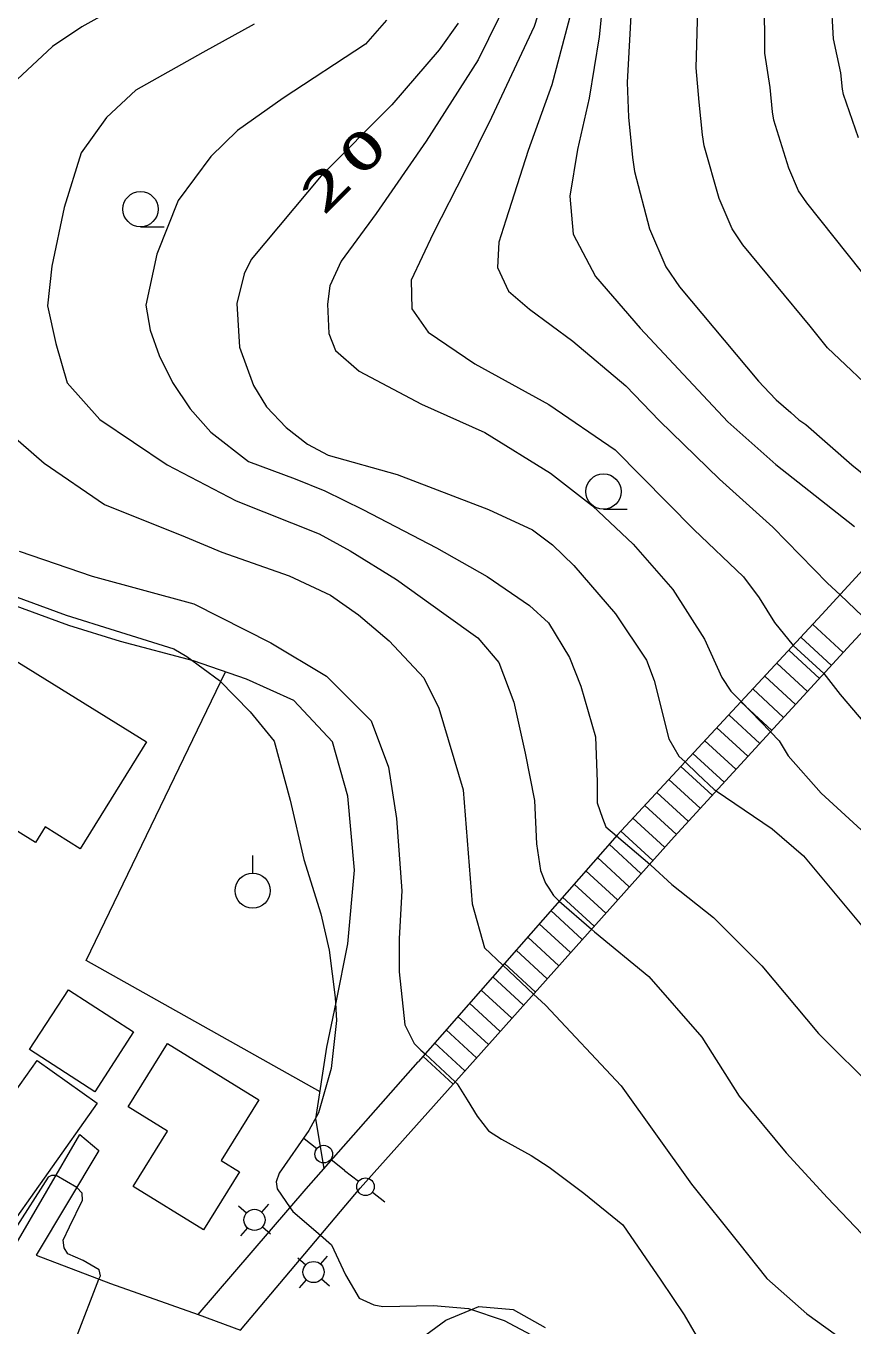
# Model space of a CAD drawing. Units: millimetres on the paper. Extents: x 20 to 1662, y 20 to 574.
# Drawn here: x 77.43 to 89.15, y 135.47 to 153.91 of the extents above; entities that cross this region are included whole.
import ezdxf

# ---------------------------------------------------------------- set-up
doc = ezdxf.new("R2010")
doc.units = ezdxf.units.MM
doc.layers.add('D-SUV', color=8, linetype='Continuous', lineweight=13)
doc.styles.add('ＭＳ ゴシック', font='')
doc.styles.get('ＭＳ ゴシック').set_extended_font_data('MS Gothic')

msp = doc.modelspace()

# ---------------------------------------------------------------- linework, layer by layer
at = {"layer": 'D-SUV'}
for p, q in [((85.701, 155.267), (85.557, 153.753)), ((84.965, 154.953), (84.635, 153.899)), ((87.903, 153.521), (87.899, 154.539)), ((88.877, 153.727), (88.833, 154.589)), ((84.339, 154.439), (83.841, 153.429)), ((86.027, 154.437), (85.955, 153.107)), ((86.929, 153.313), (86.963, 154.489)), ((78.815, 154.225), (78.223, 153.895)), ((82.539, 153.991), (82.245, 153.647)), ((85.159, 154.109), (84.885, 153.073)), ((78.223, 153.895), (77.807, 153.617)), ((80.667, 153.933), (79.937, 153.531)), ((83.557, 153.945), (83.289, 153.569)), ((84.635, 153.899), (84.029, 152.609)), ((77.807, 153.617), (77.303, 153.147)), ((82.245, 153.647), (81.077, 152.881)), ((85.557, 153.753), (85.413, 152.885)), ((88.983, 153.243), (88.877, 153.727)), ((79.937, 153.531), (78.985, 152.997)), ((83.289, 153.569), (82.615, 152.789)), ((87.979, 153.033), (87.903, 153.521)), ((83.841, 153.429), (83.103, 152.273)), ((86.975, 152.825), (86.929, 153.313)), ((84.885, 153.073), (84.549, 152.143)), ((85.955, 153.107), (85.971, 152.615)), ((89.005, 153.013), (88.983, 153.243)), ((78.985, 152.997), (78.569, 152.611)), ((81.077, 152.881), (80.427, 152.423)), ((85.413, 152.885), (85.247, 152.155)), ((88.013, 152.689), (87.979, 153.033)), ((89.019, 152.933), (89.005, 153.013)), ((89.233, 152.321), (89.019, 152.933)), ((82.615, 152.789), (81.613, 151.783)), ((87.019, 152.365), (86.975, 152.825)), ((78.569, 152.611), (78.211, 152.107)), ((84.029, 152.609), (83.653, 151.843)), ((85.971, 152.615), (86.027, 152.041)), ((88.031, 152.569), (88.013, 152.689)), ((88.245, 151.891), (88.031, 152.569)), ((80.427, 152.423), (80.049, 152.055)), ((87.045, 152.205), (87.019, 152.365)), ((83.103, 152.273), (82.395, 151.247)), ((84.549, 152.143), (84.231, 151.155)), ((85.247, 152.155), (85.139, 151.495)), ((87.259, 151.461), (87.045, 152.205)), ((78.211, 152.107), (77.973, 151.333)), ((80.049, 152.055), (79.587, 151.433)), ((86.027, 152.041), (86.057, 151.841)), ((81.613, 151.783), (80.623, 150.595)), ((83.653, 151.843), (83.203, 150.965)), ((86.057, 151.841), (86.271, 151.029)), ((88.383, 151.567), (88.245, 151.891)), ((79.587, 151.433), (79.283, 150.669)), ((85.139, 151.495), (85.187, 150.955)), ((87.443, 151.029), (87.259, 151.461)), ((88.499, 151.397), (88.383, 151.567)), ((77.973, 151.333), (77.795, 150.501)), ((82.395, 151.247), (81.899, 150.573)), ((89.277, 150.423), (88.499, 151.397)), ((79.053, 151.059), (79.388, 151.059)), ((84.231, 151.155), (84.133, 150.839)), ((83.203, 150.965), (82.891, 150.301)), ((85.187, 150.955), (85.505, 150.353)), ((86.271, 151.029), (86.501, 150.491)), ((87.595, 150.803), (87.443, 151.029)), ((79.283, 150.669), (79.129, 149.945)), ((84.133, 150.839), (84.113, 150.483)), ((88.547, 149.647), (87.595, 150.803)), ((77.795, 150.501), (77.735, 149.937)), ((80.623, 150.595), (80.523, 150.393)), ((81.899, 150.573), (81.737, 150.219)), ((84.113, 150.483), (84.271, 150.147)), ((86.501, 150.491), (86.693, 150.207)), ((80.523, 150.393), (80.421, 149.971)), ((82.891, 150.301), (82.899, 149.895)), ((85.505, 150.353), (86.137, 149.619)), ((81.737, 150.219), (81.705, 149.963)), ((84.271, 150.147), (84.569, 149.889)), ((86.693, 150.207), (87.817, 148.871)), ((77.735, 149.937), (77.855, 149.401)), ((79.129, 149.945), (79.191, 149.593)), ((80.421, 149.971), (80.459, 149.351)), ((81.705, 149.963), (81.721, 149.547)), ((82.899, 149.895), (83.131, 149.563)), ((84.569, 149.889), (85.181, 149.435)), ((79.191, 149.593), (79.319, 149.231)), ((83.131, 149.563), (83.795, 149.117)), ((86.137, 149.619), (86.683, 149.041)), ((88.793, 149.343), (88.547, 149.647)), ((77.855, 149.401), (78.015, 148.845)), ((81.721, 149.547), (81.817, 149.305)), ((85.181, 149.435), (85.935, 148.801)), ((79.319, 149.231), (79.507, 148.849)), ((80.459, 149.351), (80.657, 148.807)), ((81.817, 149.305), (82.155, 149.009)), ((88.793, 149.343), (89.769, 148.415)), ((82.155, 149.009), (83.037, 148.543)), ((83.795, 149.117), (84.841, 148.537)), ((86.683, 149.041), (87.381, 148.293)), ((78.015, 148.845), (78.475, 148.327)), ((79.507, 148.849), (79.759, 148.477)), ((87.817, 148.871), (87.973, 148.703)), ((80.657, 148.807), (80.841, 148.507)), ((85.935, 148.801), (86.409, 148.307)), ((87.973, 148.703), (88.065, 148.605)), ((79.759, 148.477), (80.049, 148.147)), ((80.841, 148.507), (81.117, 148.211)), ((83.037, 148.543), (83.937, 148.143)), ((84.841, 148.537), (85.785, 147.895)), ((88.065, 148.605), (88.271, 148.423)), ((76.977, 148.321), (77.685, 147.705)), ((78.475, 148.327), (79.433, 147.683)), ((86.409, 148.307), (87.261, 147.477)), ((87.381, 148.293), (88.059, 147.685)), ((88.271, 148.423), (88.387, 148.321)), ((88.387, 148.321), (88.485, 148.255)), ((80.049, 148.147), (80.585, 147.729)), ((81.117, 148.211), (81.419, 147.975)), ((83.937, 148.143), (84.867, 147.565)), ((88.485, 148.255), (89.139, 147.681)), ((81.419, 147.975), (81.715, 147.821)), ((80.585, 147.729), (81.247, 147.485)), ((81.715, 147.821), (82.693, 147.543)), ((85.785, 147.895), (86.897, 146.765)), ((77.685, 147.705), (78.545, 147.121)), ((79.433, 147.683), (80.411, 147.169)), ((82.693, 147.543), (83.987, 147.049)), ((84.867, 147.565), (85.461, 147.099)), ((88.059, 147.685), (89.175, 146.809)), ((89.139, 147.681), (89.483, 147.403)), ((81.247, 147.485), (81.665, 147.311)), ((87.261, 147.477), (88.017, 146.797)), ((80.411, 147.169), (81.587, 146.703)), ((81.665, 147.311), (82.207, 147.049)), ((78.545, 147.121), (79.685, 146.661)), ((82.207, 147.049), (83.251, 146.503)), ((83.987, 147.049), (84.611, 146.759)), ((85.461, 147.099), (86.039, 146.555)), ((85.617, 147.053), (85.952, 147.053)), ((88.017, 146.797), (88.795, 146.005)), ((79.685, 146.661), (80.207, 146.445)), ((81.587, 146.703), (82.027, 146.461)), ((84.611, 146.759), (84.895, 146.549)), ((86.897, 146.765), (87.603, 146.093)), ((77.331, 146.457), (78.369, 146.103)), ((80.207, 146.445), (81.161, 146.107)), ((82.027, 146.461), (82.681, 146.055)), ((83.251, 146.503), (83.967, 146.097)), ((84.895, 146.549), (85.195, 146.253)), ((86.039, 146.555), (86.601, 145.913)), ((85.195, 146.253), (85.789, 145.569)), ((78.369, 146.103), (79.811, 145.711)), ((81.161, 146.107), (81.745, 145.831)), ((82.681, 146.055), (83.353, 145.575)), ((83.967, 146.097), (84.569, 145.687)), ((87.603, 146.093), (87.823, 145.793)), ((88.711, 145.559), (89.299, 146.195)), ((86.601, 145.913), (87.051, 145.207)), ((88.795, 146.005), (88.971, 145.839)), ((78.035, 145.405), (77.095, 145.747)), ((77.165, 145.857), (77.999, 145.549)), ((79.811, 145.711), (80.899, 145.159)), ((81.745, 145.831), (82.145, 145.553)), ((84.569, 145.687), (84.839, 145.441)), ((87.823, 145.793), (88.043, 145.447)), ((88.971, 145.839), (89.397, 145.433)), ((89.131, 145.143), (89.729, 145.795)), ((77.999, 145.549), (78.693, 145.333)), ((82.145, 145.553), (82.577, 145.185)), ((83.353, 145.575), (83.837, 145.227)), ((85.789, 145.569), (86.227, 144.909)), ((88.711, 145.559), (85.811, 142.427)), ((76.493, 145.391), (79.137, 143.753)), ((78.769, 145.177), (78.035, 145.405)), ((78.693, 145.333), (79.527, 145.071)), ((84.839, 145.441), (85.135, 144.951)), ((88.043, 145.447), (88.305, 145.121)), ((88.583, 145.419), (89.017, 145.019)), ((79.805, 144.901), (78.769, 145.177)), ((80.899, 145.159), (81.691, 144.685)), ((82.577, 145.185), (83.069, 144.661)), ((83.837, 145.227), (84.133, 144.879)), ((89.131, 145.143), (86.617, 142.407)), ((87.051, 145.207), (87.295, 144.665)), ((88.413, 145.237), (88.849, 144.835)), ((79.527, 145.071), (79.711, 144.963)), ((79.711, 144.963), (80.175, 144.623)), ((85.135, 144.951), (85.297, 144.541)), ((88.243, 145.053), (88.679, 144.651)), ((88.305, 145.121), (88.743, 144.721)), ((80.555, 144.643), (79.805, 144.901)), ((84.133, 144.879), (84.347, 144.315)), ((86.227, 144.909), (86.335, 144.625)), ((88.073, 144.869), (88.511, 144.467)), ((78.281, 140.649), (80.259, 144.745)), ((80.175, 144.623), (80.607, 144.177)), ((81.229, 144.339), (80.555, 144.643)), ((81.691, 144.685), (82.323, 144.051)), ((83.069, 144.661), (83.285, 144.231)), ((86.335, 144.625), (86.545, 143.797)), ((87.295, 144.665), (87.423, 144.473)), ((87.903, 144.685), (88.341, 144.283)), ((88.743, 144.721), (88.971, 144.425)), ((85.297, 144.541), (85.505, 143.823)), ((87.423, 144.473), (87.509, 144.387)), ((87.733, 144.503), (88.171, 144.099)), ((88.971, 144.425), (89.585, 143.703)), ((81.777, 143.751), (81.229, 144.339)), ((83.285, 144.231), (83.629, 143.071)), ((84.347, 144.315), (84.507, 143.591)), ((87.509, 144.387), (87.569, 144.325)), ((87.563, 144.319), (88.003, 143.915)), ((87.569, 144.325), (87.985, 143.895)), ((80.607, 144.177), (80.947, 143.761)), ((82.323, 144.051), (82.571, 143.395)), ((87.393, 144.135), (87.833, 143.731)), ((87.223, 143.953), (87.665, 143.547)), ((87.985, 143.895), (88.107, 143.769)), ((79.137, 143.753), (78.199, 142.237)), ((80.947, 143.761), (81.177, 142.925)), ((81.993, 142.981), (81.777, 143.751)), ((85.505, 143.823), (85.527, 143.183)), ((86.545, 143.797), (86.687, 143.551)), ((87.053, 143.769), (87.495, 143.363)), ((88.107, 143.769), (88.235, 143.555)), ((84.507, 143.591), (84.641, 142.921)), ((86.687, 143.551), (86.775, 143.467)), ((86.883, 143.585), (87.327, 143.179)), ((88.235, 143.555), (88.705, 143.023)), ((82.571, 143.395), (82.681, 142.667)), ((86.713, 143.403), (87.157, 142.995)), ((86.775, 143.467), (86.955, 143.295)), ((86.955, 143.295), (87.187, 143.077)), ((85.527, 143.183), (85.527, 142.889)), ((86.543, 143.219), (86.987, 142.811)), ((81.177, 142.925), (81.369, 142.083)), ((82.087, 141.931), (81.993, 142.981)), ((83.629, 143.071), (83.755, 141.453)), ((84.641, 142.921), (84.669, 142.305)), ((86.373, 143.035), (86.819, 142.627)), ((87.187, 143.077), (87.215, 143.057)), ((87.215, 143.057), (88.009, 142.519)), ((88.705, 143.023), (89.495, 142.297)), ((77.563, 142.325), (76.817, 142.787)), ((85.527, 142.889), (85.601, 142.669)), ((86.203, 142.851), (86.649, 142.443)), ((82.681, 142.667), (82.759, 141.637)), ((85.601, 142.669), (85.651, 142.545)), ((86.033, 142.669), (86.483, 142.257)), ((77.701, 142.545), (77.563, 142.325)), ((78.199, 142.237), (77.701, 142.545)), ((85.811, 142.427), (82.989, 139.215)), ((86.617, 142.407), (83.407, 138.807)), ((85.651, 142.545), (85.803, 142.417)), ((85.803, 142.417), (86.273, 142.019)), ((85.865, 142.485), (86.317, 142.069)), ((88.009, 142.519), (88.455, 142.137)), ((84.669, 142.305), (84.723, 141.929)), ((85.697, 142.299), (86.149, 141.883)), ((80.643, 142.141), (80.643, 141.891)), ((81.369, 142.083), (81.611, 141.315)), ((85.533, 142.111), (85.983, 141.697)), ((86.273, 142.019), (86.289, 142.005)), ((86.289, 142.005), (86.587, 141.727)), ((88.455, 142.137), (89.619, 140.731)), ((81.993, 140.887), (82.087, 141.931)), ((84.723, 141.929), (84.793, 141.749)), ((85.367, 141.923), (85.817, 141.509)), ((82.759, 141.637), (82.719, 140.965)), ((84.793, 141.749), (84.843, 141.675)), ((84.843, 141.675), (84.909, 141.575)), ((85.203, 141.735), (85.651, 141.323)), ((86.587, 141.727), (87.175, 141.261)), ((83.755, 141.453), (83.931, 140.831)), ((84.909, 141.575), (84.989, 141.491)), ((84.989, 141.491), (85.447, 141.095)), ((85.037, 141.547), (85.485, 141.137)), ((81.611, 141.315), (81.729, 140.795)), ((84.873, 141.359), (85.317, 140.951)), ((87.175, 141.261), (87.863, 140.573)), ((84.707, 141.171), (85.151, 140.763)), ((85.447, 141.095), (85.491, 141.057)), ((82.719, 140.965), (82.719, 140.491)), ((84.543, 140.983), (84.985, 140.577)), ((85.491, 141.057), (86.261, 140.423)), ((81.729, 140.795), (81.811, 140.127)), ((81.827, 140.057), (81.993, 140.887)), ((83.931, 140.831), (84.191, 140.585)), ((84.377, 140.795), (84.819, 140.391)), ((81.599, 138.787), (78.281, 140.649)), ((84.191, 140.585), (84.627, 140.175)), ((84.213, 140.607), (84.651, 140.203)), ((87.863, 140.573), (88.665, 139.617)), ((82.719, 140.491), (82.799, 139.739)), ((84.047, 140.419), (84.485, 140.017)), ((86.261, 140.423), (87.013, 139.561)), ((77.479, 139.389), (78.031, 140.237)), ((78.031, 140.237), (78.955, 139.637)), ((83.883, 140.231), (84.319, 139.831)), ((84.627, 140.175), (84.795, 140.017)), ((81.695, 139.421), (81.827, 140.057)), ((81.811, 140.127), (81.831, 139.799)), ((83.717, 140.045), (84.153, 139.645)), ((84.795, 140.017), (85.869, 138.871)), ((81.831, 139.799), (81.755, 139.119)), ((83.553, 139.857), (83.985, 139.457)), ((78.955, 139.637), (78.405, 138.789)), ((82.799, 139.739), (82.933, 139.475)), ((83.387, 139.669), (83.819, 139.271)), ((88.665, 139.617), (89.483, 138.801)), ((78.879, 138.573), (79.435, 139.475)), ((79.435, 139.475), (80.731, 138.673)), ((81.541, 138.405), (81.695, 139.421)), ((82.933, 139.475), (83.029, 139.379)), ((83.221, 139.481), (83.653, 139.085)), ((87.013, 139.561), (87.541, 138.727)), ((76.193, 137.265), (77.587, 139.231)), ((78.405, 138.789), (77.479, 139.389)), ((77.587, 139.231), (78.437, 138.627)), ((83.029, 139.379), (83.087, 139.325)), ((83.057, 139.293), (83.487, 138.897)), ((83.087, 139.325), (83.513, 138.929)), ((81.403, 137.411), (82.989, 139.215)), ((81.755, 139.119), (81.575, 138.489)), ((83.513, 138.929), (83.543, 138.901)), ((83.543, 138.901), (83.685, 138.675)), ((85.869, 138.871), (86.865, 137.477)), ((82.169, 137.421), (83.407, 138.807)), ((87.541, 138.727), (88.209, 137.921)), ((78.437, 138.627), (77.043, 136.661)), ((79.435, 138.229), (78.879, 138.573)), ((80.731, 138.673), (80.199, 137.813)), ((83.685, 138.675), (83.825, 138.443)), ((81.575, 138.489), (81.439, 138.239)), ((81.657, 137.699), (81.541, 138.405)), ((83.825, 138.443), (83.987, 138.233)), ((77.255, 136.573), (78.195, 138.183)), ((78.195, 138.183), (78.463, 137.955)), ((78.951, 137.443), (79.435, 138.229)), ((81.439, 138.239), (81.019, 137.633)), ((83.987, 138.233), (84.173, 138.117)), ((78.463, 137.955), (77.575, 136.471)), ((81.553, 137.981), (81.375, 138.119)), ((84.173, 138.117), (84.593, 137.883)), ((80.199, 137.813), (80.457, 137.653)), ((81.947, 137.673), (81.75, 137.827)), ((84.593, 137.883), (84.849, 137.721)), ((88.209, 137.921), (88.793, 137.283)), ((77.745, 137.577), (77.269, 136.829)), ((77.793, 137.601), (77.745, 137.577)), ((77.857, 137.601), (77.793, 137.601)), ((78.149, 137.431), (77.857, 137.601)), ((80.457, 137.653), (79.945, 136.829)), ((81.019, 137.633), (80.975, 137.509)), ((81.947, 137.673), (82.144, 137.519)), ((84.849, 137.721), (85.337, 137.349)), ((78.227, 137.351), (78.149, 137.431)), ((79.945, 136.829), (78.951, 137.443)), ((79.873, 135.631), (81.403, 137.411)), ((80.473, 135.405), (82.169, 137.421)), ((80.975, 137.509), (80.989, 137.413)), ((80.989, 137.413), (81.175, 137.143)), ((86.865, 137.477), (87.531, 136.645)), ((78.047, 136.871), (78.233, 137.251)), ((78.233, 137.251), (78.227, 137.351)), ((82.341, 137.365), (82.519, 137.227)), ((85.337, 137.349), (85.893, 136.899)), ((88.793, 137.283), (89.377, 136.671)), ((80.444, 137.17), (80.557, 137.07)), ((80.868, 137.196), (80.768, 137.083)), ((81.175, 137.143), (81.213, 137.089)), ((81.213, 137.089), (81.607, 136.753)), ((77.959, 136.685), (78.047, 136.871)), ((80.57, 136.859), (80.47, 136.746)), ((80.781, 136.872), (80.894, 136.772)), ((85.893, 136.899), (86.429, 136.117)), ((77.971, 136.573), (77.959, 136.685)), ((81.607, 136.753), (81.763, 136.619)), ((77.575, 136.471), (78.629, 136.069)), ((78.025, 136.489), (77.971, 136.573)), ((78.239, 136.395), (78.025, 136.489)), ((81.763, 136.619), (81.961, 136.191)), ((87.531, 136.645), (87.935, 136.141)), ((78.469, 136.265), (78.239, 136.395)), ((81.395, 136.33), (81.282, 136.43)), ((81.606, 136.343), (81.706, 136.456)), ((78.147, 135.307), (78.463, 136.131)), ((78.463, 136.131), (78.485, 136.179)), ((78.485, 136.179), (78.469, 136.265)), ((81.308, 136.006), (81.408, 136.119)), ((81.732, 136.032), (81.619, 136.132)), ((81.961, 136.191), (82.153, 135.861)), ((86.429, 136.117), (86.759, 135.623)), ((87.935, 136.141), (88.499, 135.639)), ((78.629, 136.069), (79.873, 135.631)), ((82.153, 135.861), (82.363, 135.767)), ((82.363, 135.767), (82.491, 135.741)), ((82.491, 135.741), (83.209, 135.755)), ((83.209, 135.755), (83.705, 135.715)), ((83.383, 135.549), (83.849, 135.741)), ((83.849, 135.741), (84.335, 135.699)), ((79.873, 135.631), (80.473, 135.405)), ((82.817, 135.135), (83.383, 135.549)), ((83.705, 135.715), (84.211, 135.545)), ((84.211, 135.545), (84.593, 135.341)), ((84.335, 135.699), (84.791, 135.447)), ((86.759, 135.623), (87.047, 135.129)), ((88.499, 135.639), (89.681, 134.791))]:
    msp.add_line(p, q, dxfattribs=at)
for centre, radius in [((79.053, 151.309), 0.25), ((85.617, 147.303), 0.25), ((80.643, 141.641), 0.25), ((81.651, 137.904), 0.125), ((82.243, 137.442), 0.125), ((80.669, 136.971), 0.15), ((81.507, 136.231), 0.15)]:
    msp.add_circle(centre, radius, dxfattribs=at)

# ---------------------------------------------------------------- texts
at = {"layer": 'D-SUV', "insert": (81.653, 151.197), "char_height": 0.5499, "attachment_point": 7, "rotation": 45, "style": 'ＭＳ ゴシック'}
msp.add_mtext('\\T1.2;\\W1.65;20', dxfattribs=at)

doc.saveas('drawing.dxf')
